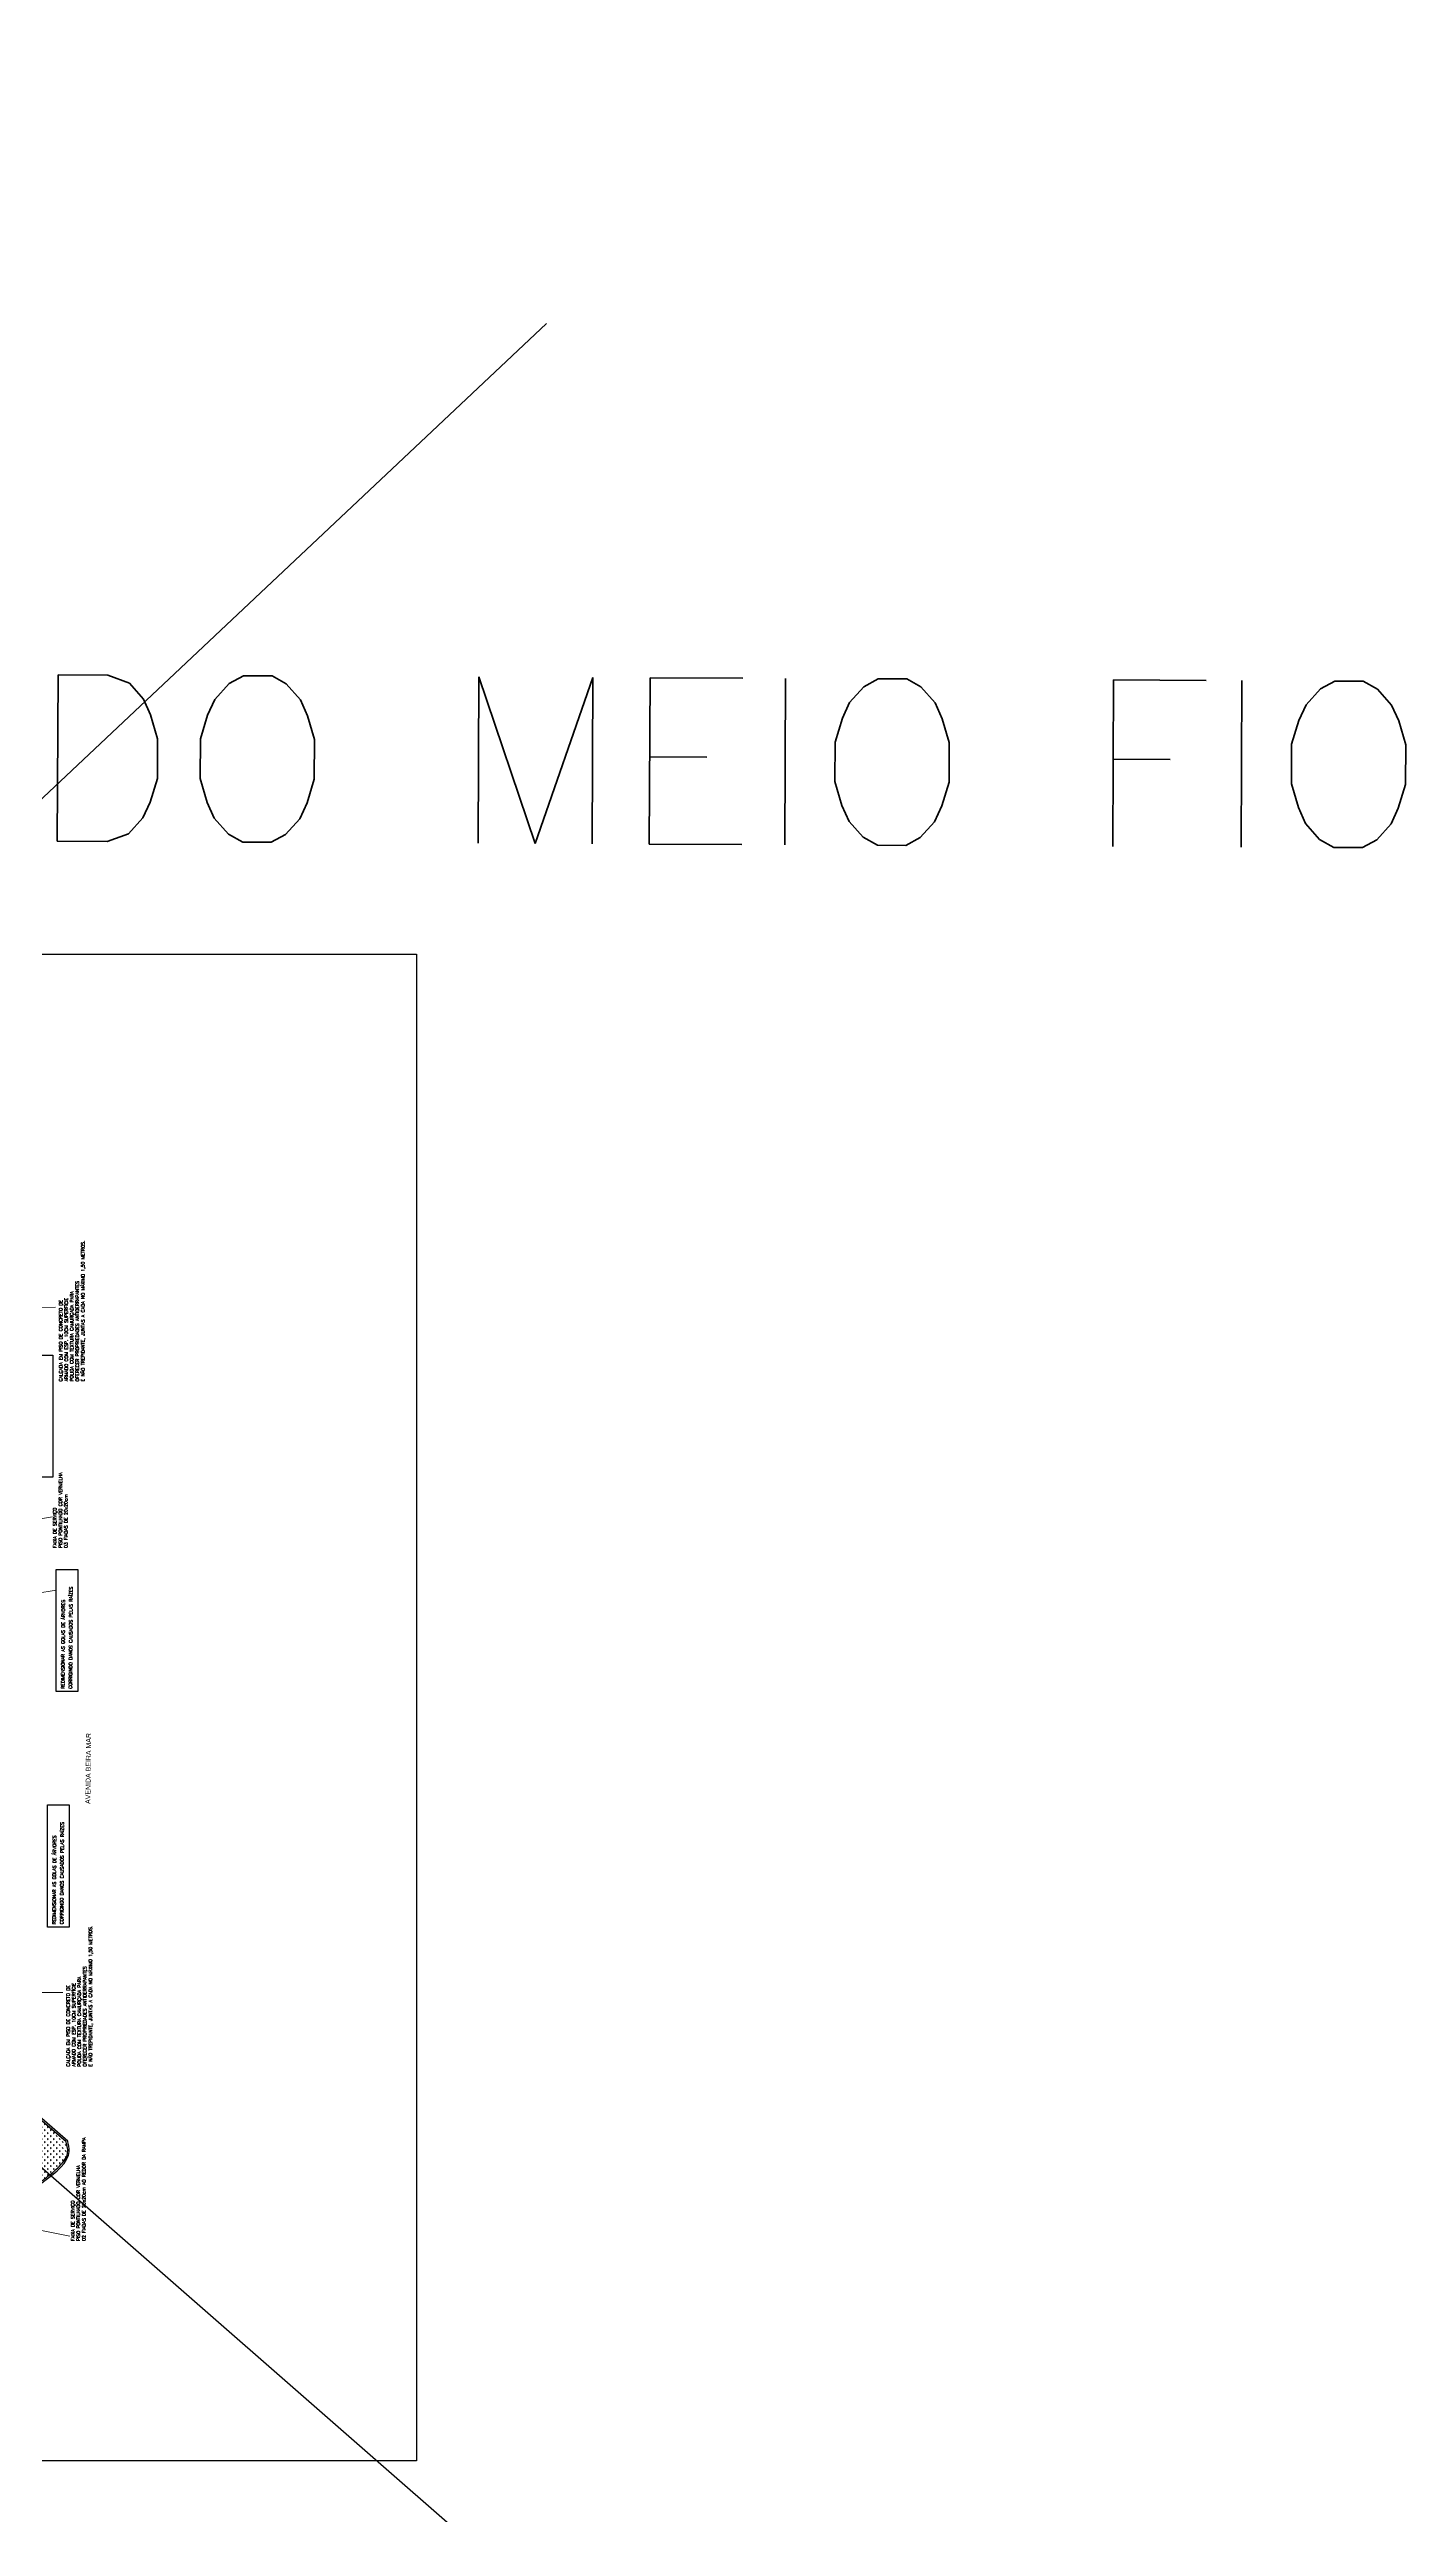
# Model space of a CAD drawing. Extents: x -1057 to 3416, y -340 to 4111.
# Drawn here: x -685.6 to -604.1, y 238.5 to 386.6 of the extents above; entities that cross this region are included whole.
import ezdxf

# ---------------------------------------------------------------- set-up
doc = ezdxf.new("R2010")
doc.units = 0
doc.header["$LTSCALE"] = 50
doc.linetypes.add('CONTINU', pattern=[0])
doc.linetypes.add('DGN Style 1', pattern=[0.003115, 5.18318e-06, -0.00311])
doc.layers.add('0.1', color=8, linetype='Continuous', lineweight=13)
doc.layers.add('Margem A3', color=8, linetype='DGN Style 1', lineweight=0)
doc.layers.add('GRAMA', color=90, linetype='Continuous')
doc.layers.add('medir projeto', color=6, linetype='Continuous')
doc.styles.add('60x100', font='romans.shx', dxfattribs={"height": 0.2})
doc.styles.add('80X50', font='romans.shx')
doc.styles.add('ROBERTO', font='swissek.ttf')
doc.styles.get("Standard").update_dxf_attribs({"font": 'romans.shx'})

msp = doc.modelspace()

# ---------------------------------------------------------------- hatches: boundary and pattern name
at = {"layer": 'GRAMA'}
h = msp.add_hatch(dxfattribs=at)
h.set_pattern_fill('GRASS', color=256, scale=0.01, angle=90.06446)
h.set_pattern_definition([(180.064457, (-517.7993, -173.39514), (-0.179402955, -0.17980706), [0.047625, -0.31158524]), (135.06446, (-517.7993, -173.39514), (-0.17940295, -0.17980706), [0.047625, -0.206375]), (225.06446, (-517.7993, -173.39514), (0.17980706, -0.17940295), [0.047625, -0.206375])])
edge = h.paths.add_edge_path()
edge.add_line((-689.628, 257.328), (-689.088, 256.555))
edge.add_arc((-688.924, 256.67), 0.2, 574.97448, 666.61332)
edge.add_line((-688.805, 256.51), (-687.5, 257.479))
edge.add_spline(control_points=[(-687.5, 257.479), (-687.493, 257.485), (-687.485, 257.491), (-687.477, 257.497)], knot_values=[7.2783825, 7.2783825, 7.2783825, 7.2783825, 7.308803, 7.308803, 7.308803, 7.308803], degree=3, periodic=0)
edge.add_spline(control_points=[(-687.477, 257.497), (-687.469, 257.502), (-687.461, 257.508), (-686.877, 257.936), (-686.659, 258.102), (-686.258, 258.404), (-686.078, 258.539), (-685.706, 258.815), (-685.518, 258.957), (-685.173, 259.257), (-684.803, 259.632), (-684.601, 259.929), (-684.538, 260.065), (-684.492, 260.308), (-684.492, 260.413), (-684.525, 260.643), (-684.556, 260.765), (-684.589, 260.892), (-684.59, 260.894), (-684.59, 260.896)], knot_values=[7.308803, 7.308803, 7.308803, 7.308803, 7.3380579, 7.3380579, 8.1539206, 8.1539206, 8.7806182, 8.7806182, 9.4073159, 9.4073159, 10.0573988, 10.0573988, 10.577972, 10.577972, 10.9528723, 10.9528723, 11.3277726, 11.3277726, 11.3335735, 11.3335735, 11.3335735, 11.3335735], degree=3, periodic=0)
edge.add_line((-684.59, 260.896), (-687.908, 263.776))
edge.add_line((-687.908, 263.776), (-687.916, 261.746))
edge.add_line((-687.916, 261.746), (-687.714, 261.742))
edge.add_arc((-687.529, 261.654), 0.205, 379.61662, 514.55183, ccw=False)
edge.add_arc((-687.528, 261.794), 0.205, 564.85029, 699.7855, ccw=False)
edge.add_line((-687.714, 261.707), (-687.916, 261.705))
edge.add_line((-687.916, 261.705), (-687.921, 260.196))
edge.add_arc((-692.723, 261.111), 4.888, 669.28353, 709.21272, ccw=False)

# ---------------------------------------------------------------- linework, layer by layer
at = {"layer": '0.1', "color": 7}
for points in [[(-689.212, 311.003), (-685.236, 311.052)], [(-687.793, 298.051), (-685.421, 298.466)], [(-687.64, 293.647), (-685.186, 294.056)], [(-689.65, 269.873), (-684.787, 269.876)], [(-692.13, 256.783), (-684.363, 255.237)]]:
    msp.add_lwpolyline(points, dxfattribs=at)
at = {"layer": 'Margem A3', "color": 7, "linetype": 'CONTINU', "lineweight": -2}
for p, q in [((-684.5, 260.947), (-687.908, 263.918)), ((-684.59, 260.896), (-687.908, 263.776))]:
    msp.add_line(p, q, dxfattribs=at)
for points, knots in [([(-687.641, 257.374), (-687.556, 257.437), (-687.535, 257.452), (-687.514, 257.468), (-687.502, 257.478), (-687.489, 257.487), (-687.477, 257.497), (-687.469, 257.502), (-687.461, 257.508), (-686.877, 257.936), (-686.659, 258.102), (-686.258, 258.404), (-686.078, 258.539), (-685.706, 258.815), (-685.518, 258.957), (-685.173, 259.257), (-684.803, 259.632), (-684.601, 259.929), (-684.538, 260.065), (-684.492, 260.308), (-684.492, 260.413), (-684.525, 260.643), (-684.556, 260.765), (-684.589, 260.892), (-684.59, 260.894), (-684.59, 260.896)], [7.181239, 7.181239, 7.181239, 7.181239, 7.2606553, 7.2606553, 7.2606553, 7.308803, 7.308803, 7.308803, 7.3380579, 7.3380579, 8.1539206, 8.1539206, 8.7806182, 8.7806182, 9.4073159, 9.4073159, 10.0573988, 10.0573988, 10.577972, 10.577972, 10.9528723, 10.9528723, 11.3277726, 11.3277726, 11.3335735, 11.3335735, 11.3335735, 11.3335735]), ([(-687.582, 257.293), (-687.546, 257.32), (-687.51, 257.347), (-687.475, 257.373), (-686.731, 257.921), (-685.79, 258.637), (-684.21, 259.844), (-684.446, 260.74), (-684.5, 260.947)], [7.1652016, 7.1652016, 7.1652016, 7.1652016, 7.2340736, 7.2340736, 7.2340736, 8.6922759, 10.742371, 11.3592575, 11.3592575, 11.3592575, 11.3592575])]:
    msp.add_open_spline(points, degree=3, knots=knots, dxfattribs=at)
at = {"layer": 'medir projeto', "color": 5, "linetype": 'CONTINU', "lineweight": -2}
for p, q in [((-643.155, 221.816), (-831.652, 386.646)), ((-843.433, 193.56), (-655.722, 370.163))]:
    msp.add_line(p, q, dxfattribs=at)
at = {"layer": 'medir projeto', "color": 7, "linetype": 'CONTINU', "lineweight": -2}
for points in [[(-807.083, 332.262), (-663.532, 332.262), (-663.532, 241.736), (-807.083, 241.736)], [(-686.687, 300.836), (-686.687, 308.178), (-685.394, 308.178), (-685.394, 300.836)], [(-685.186, 287.959), (-685.186, 295.301), (-683.894, 295.301), (-683.894, 287.959)], [(-685.713, 273.81), (-685.713, 281.152), (-684.42, 281.152), (-684.42, 273.81)]]:
    msp.add_lwpolyline(points, close=True, dxfattribs=at)

# ---------------------------------------------------------------- texts
at = {"layer": '0.1', "color": 7}
for s, height, rotation, style, p in [('REDIMENSIONAR AS GOLAS DE ÁRVORES', 0.2, 89.71748, '80X50', (-684.691, 288.121)), ('CORRIGINDO DANOS CAUSADOS PELAS RAÍZES', 0.2, 89.71748, '80X50', (-684.234, 288.121)), ('AVENIDA BEIRA MAR', 0.3, 89.44231, 'ROBERTO', (-683.135, 281.207)), ('CORRIGINDO DANOS CAUSADOS PELAS RAÍZES', 0.2, 89.71748, '80X50', (-684.761, 273.972)), ('REDIMENSIONAR AS GOLAS DE ÁRVORES', 0.2, 89.71748, '80X50', (-685.218, 273.972))]:
    msp.add_text(s, height=height, rotation=rotation, dxfattribs=dict(at, style=style)).set_placement(p)
at = {"layer": '0.1', "color": 7, "char_height": 0.2, "attachment_point": 1, "rotation": 90, "style": '60x100'}
for s, insert in [('CALÇADA EM PISO DE CONCRETO DE \\PARMADO COM ESP. 10CM SUPERFÍCIE \\PPOLIDA COM TEXTURA CAMURÇADA PARA\\POFERECER PROPRIEDADES ANTIDERRAPANTES\\PE NÃO TREPIDANTE, JUNTAS A CADA NO MÁXIMO 1,50 METROS.', (-685.02, 306.594)), ('FAIXA DE SERVIÇO\\PPISO PONTILHADO COR VERMELHA \\P03 FIADAS DE 20x20cm', (-685.373, 296.588)), ('CALÇADA EM PISO DE CONCRETO DE \\PARMADO COM ESP. 10CM SUPERFÍCIE \\PPOLIDA COM TEXTURA CAMURÇADA PARA\\POFERECER PROPRIEDADES ANTIDERRAPANTES\\PE NÃO TREPIDANTE, JUNTAS A CADA NO MÁXIMO 1,50 METROS.', (-684.57, 265.418)), ('FAIXA DE SERVIÇO\\PPISO PONTILHADO COR VERMELHA \\P02 FIADAS DE 20x20cm AO REDOR DA RAMPA', (-684.293, 254.949))]:
    msp.add_mtext(s, dxfattribs=dict(at, insert=insert))
at = {"layer": 'Margem A3', "color": 7, "linetype": 'CONTINU', "lineweight": -2}
msp.add_text('PROJETO GOLA DA ÁRVORE USANDO MEIO FIO', height=10, rotation=359.72328, dxfattribs=at).set_placement((-909.266, 340.137))

doc.saveas('drawing.dxf')
